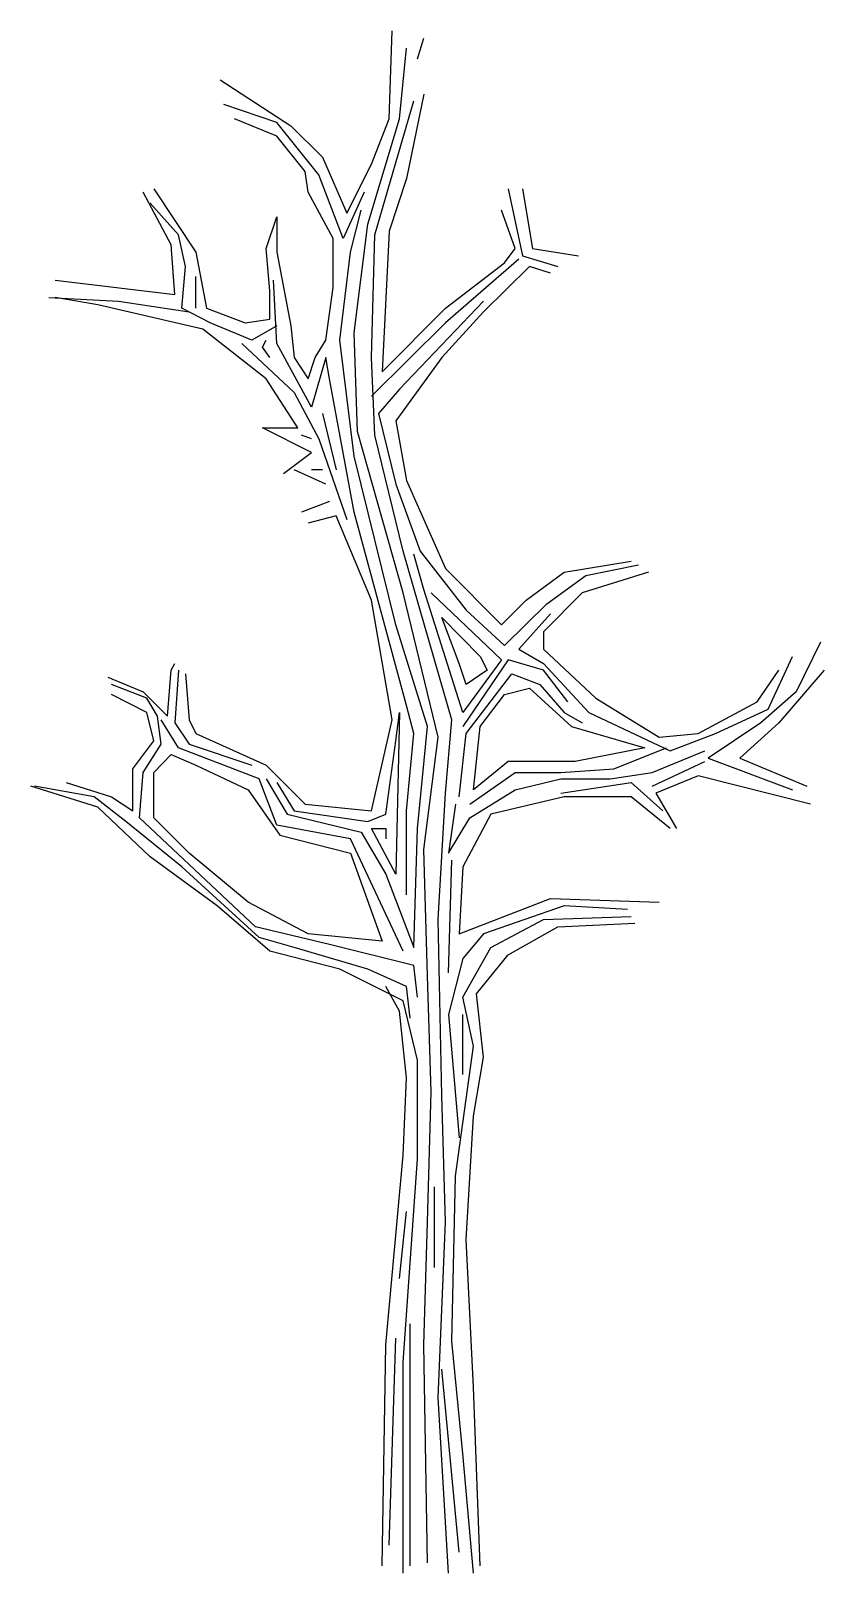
# Model space of a CAD drawing. Header units: inches. Extents: x 0 to 3.5, y 0 to 6.81.
import ezdxf

# ---------------------------------------------------------------- set-up
doc = ezdxf.new("R2010")
doc.units = ezdxf.units.IN
doc.header["$MEASUREMENT"] = 0

# ---------------------------------------------------------------- blocks, each defined once
blk = doc.blocks.new('A$C10487B21')
at = {"color": 0, "linetype": 'ByBlock'}
for p, q in [((1.5826, 6.4176), (1.5958, 6.8055)), ((1.7066, 6.6815), (1.7356, 6.7738)), ((1.6275, 6.4176), (1.6591, 6.729)), ((0.8362, 6.5891), (1.1474, 6.3859)), ((1.0867, 6.4018), (0.852, 6.4809)), ((1.5193, 5.9057), (1.6908, 6.4968)), ((1.7356, 6.5258), (1.6591, 6.1537)), ((1.0867, 6.3411), (0.8995, 6.4176)), ((1.2714, 6.1696), (1.0867, 6.4018)), ((1.4877, 5.9532), (1.6275, 6.4176)), ((1.5035, 6.2171), (1.5826, 6.4176)), ((1.2107, 6.1854), (1.0867, 6.3411)), ((1.1474, 6.3859), (1.2872, 6.2487)), ((1.2872, 6.2487), (1.3954, 6.0007)), ((1.3954, 6.0007), (1.5035, 6.2171)), ((1.2239, 6.093), (1.2107, 6.1854)), ((1.3795, 5.8898), (1.2714, 6.1696)), ((1.6591, 6.1537), (1.5826, 5.9215)), ((0.6199, 5.8608), (0.4959, 6.093)), ((0.5434, 6.1089), (0.728, 5.8291)), ((1.3347, 5.8898), (1.2239, 6.093)), ((1.4719, 6.093), (1.3795, 5.8898)), ((2.1076, 6.1089), (2.1709, 5.8133)), ((2.1709, 6.1089), (2.2157, 5.845)), ((0.6515, 5.9057), (0.5275, 6.0455)), ((1.4112, 5.8291), (1.4587, 6.0139)), ((2.1392, 5.845), (2.0785, 6.0139)), ((1.0393, 5.845), (1.0867, 5.9848)), ((1.0867, 5.9848), (1.0867, 5.8291)), ((1.427, 5.4729), (1.4877, 5.9532)), ((1.5826, 5.9215), (1.551, 5.3014)), ((0.6357, 5.6418), (0.6199, 5.8608)), ((0.6832, 5.7658), (0.6515, 5.9057)), ((1.3347, 5.6735), (1.3347, 5.8898)), ((1.5035, 5.3647), (1.5193, 5.9057)), ((0.728, 5.8291), (0.7755, 5.5811)), ((1.0551, 5.6576), (1.0393, 5.845)), ((1.0867, 5.8291), (1.1474, 5.5046)), ((1.3637, 5.4412), (1.4112, 5.8291)), ((2.155, 5.7975), (1.8306, 5.5178)), ((2.0917, 5.7816), (2.1392, 5.845)), ((2.1709, 5.8133), (2.3265, 5.7658)), ((2.2157, 5.845), (2.4188, 5.8133)), ((0.6673, 5.5811), (0.6832, 5.7658)), ((0.728, 5.5811), (0.728, 5.721)), ((1.8306, 5.5811), (2.0917, 5.7816)), ((2.2025, 5.7658), (1.9994, 5.5653)), ((2.2948, 5.7368), (2.2025, 5.7658)), ((0.1081, 5.7051), (0.6357, 5.6418)), ((1.0551, 5.5336), (1.0551, 5.6576)), ((1.0867, 5.4254), (1.0709, 5.7051)), ((1.303, 5.4412), (1.3347, 5.6735)), ((0.0791, 5.6286), (0.3877, 5.6128)), ((0.2954, 5.5969), (0.1081, 5.6286)), ((0.7597, 5.4887), (0.2954, 5.5969)), ((0.3877, 5.6128), (0.699, 5.5653)), ((0.7913, 5.5178), (0.6673, 5.5811)), ((0.7755, 5.5811), (0.9469, 5.5178)), ((1.551, 5.3014), (1.8306, 5.5811)), ((1.9994, 5.6128), (1.6275, 5.2249)), ((0.976, 5.4412), (0.7913, 5.5178)), ((0.9469, 5.5178), (1.0551, 5.5336)), ((1.8306, 5.5178), (1.5035, 5.1932)), ((1.9994, 5.5653), (1.8148, 5.3647)), ((1.0393, 5.2697), (0.7597, 5.4887)), ((1.0867, 5.5046), (0.976, 5.4412)), ((1.1474, 5.5046), (1.1632, 5.3647)), ((1.4428, 5.0375), (1.427, 5.4729)), ((0.9311, 5.4254), (1.1632, 5.209)), ((1.0234, 5.4096), (1.0393, 5.4412)), ((1.0551, 5.3647), (1.0234, 5.4096)), ((1.2397, 5.1457), (1.0867, 5.4254)), ((1.2556, 5.3647), (1.303, 5.4412)), ((1.427, 4.9293), (1.3637, 5.4412)), ((1.1632, 5.3647), (1.2239, 5.2697)), ((1.2239, 5.2697), (1.2556, 5.3647)), ((1.303, 5.3647), (1.2397, 5.1457)), ((1.3189, 5.2697), (1.303, 5.3647)), ((1.5193, 5.0217), (1.5035, 5.3647)), ((1.8148, 5.3647), (1.6117, 5.085)), ((1.1791, 5.0533), (1.0393, 5.2697)), ((1.427, 4.6813), (1.3189, 5.2697)), ((1.1632, 5.209), (1.2714, 5.0058)), ((1.6275, 5.2249), (1.5352, 5.1167)), ((1.2872, 5.1167), (1.3479, 4.8686)), ((1.5352, 5.1167), (1.6117, 4.8053)), ((1.2397, 4.9451), (1.0234, 5.0533)), ((1.0234, 5.0533), (1.1791, 5.0533)), ((1.6433, 4.325), (1.4428, 5.0375)), ((1.6117, 5.085), (1.6591, 4.8211)), ((1.2397, 5.0058), (1.1949, 5.0217)), ((1.2714, 5.0058), (1.3954, 4.6496)), ((1.6433, 4.5097), (1.5193, 5.0217)), ((1.1158, 4.8528), (1.2397, 4.9451)), ((1.6117, 4.1852), (1.427, 4.9293)), ((1.303, 4.8053), (1.1632, 4.8686)), ((1.2872, 4.8686), (1.2397, 4.8686)), ((1.6117, 4.8053), (1.7198, 4.5097)), ((1.6591, 4.8211), (1.8306, 4.4332)), ((1.3189, 4.7288), (1.1949, 4.6813)), ((1.3479, 4.6654), (1.2239, 4.6338)), ((1.5035, 4.2934), (1.3479, 4.6654)), ((1.6591, 3.8289), (1.427, 4.6813)), ((1.7831, 4.0295), (1.6433, 4.5097)), ((1.7356, 4.3409), (1.6908, 4.4965)), ((1.7198, 4.5097), (1.9229, 4.2485)), ((1.8306, 4.4332), (2.0785, 4.1852)), ((2.3555, 4.4174), (2.6509, 4.4649)), ((2.4505, 4.4015), (2.6826, 4.449)), ((2.1867, 4.2934), (2.3555, 4.4174)), ((2.279, 4.2775), (2.4505, 4.4015)), ((2.7274, 4.4174), (2.4346, 4.325)), ((1.5958, 3.7656), (1.5035, 4.2934)), ((1.7989, 3.6891), (1.6433, 4.325)), ((1.9071, 3.7973), (1.7356, 4.3409)), ((1.7673, 4.325), (2.0785, 4.0295)), ((2.0785, 4.1852), (2.1867, 4.2934)), ((2.4346, 4.325), (2.2632, 4.1535)), ((1.9229, 4.2485), (2.0917, 4.0928)), ((2.0917, 4.0928), (2.279, 4.2775)), ((2.2948, 4.2327), (2.155, 4.077)), ((1.7515, 3.7366), (1.6117, 4.1852)), ((1.8913, 4.0136), (1.8148, 4.2168)), ((1.8148, 4.2168), (1.9836, 4.0453)), ((2.2632, 4.1535), (2.2632, 4.077)), ((3.4871, 4.1086), (3.3789, 3.8896)), ((1.8596, 3.7656), (1.7831, 4.0295)), ((2.0785, 4.0295), (1.9071, 3.7973)), ((2.1076, 4.0295), (1.9071, 3.7366)), ((1.9836, 4.0453), (2.0152, 3.9846)), ((2.2632, 3.9846), (2.1076, 4.0295)), ((2.155, 4.077), (2.2632, 4.0136)), ((2.2632, 4.077), (2.4953, 3.8606)), ((3.255, 3.8131), (3.3631, 4.0453)), ((0.3403, 3.9529), (0.4959, 3.8896)), ((0.604, 3.7814), (0.6199, 3.9846)), ((0.6199, 3.9846), (0.6357, 4.0136)), ((0.6515, 3.9846), (0.6357, 3.7524)), ((0.6832, 3.9688), (0.699, 3.7656)), ((1.9229, 3.9213), (1.8913, 4.0136)), ((2.0152, 3.9846), (1.9229, 3.9213)), ((1.9229, 3.7049), (2.1234, 3.9688)), ((2.1234, 3.9688), (2.2474, 3.9213)), ((2.2632, 4.0136), (2.4636, 3.7973)), ((2.3713, 3.8448), (2.2632, 3.9846)), ((3.2075, 3.8448), (3.3024, 3.9846)), ((3.5029, 3.9846), (3.3024, 3.7524)), ((0.5117, 3.8606), (0.3561, 3.9213)), ((0.4959, 3.8896), (0.604, 3.7814)), ((2.0917, 3.8764), (2.2025, 3.9055)), ((2.2025, 3.9055), (2.3872, 3.7366)), ((2.2474, 3.9213), (2.3555, 3.7973)), ((3.3789, 3.8896), (3.2233, 3.7524)), ((0.5117, 3.7973), (0.3561, 3.8764)), ((0.5592, 3.7814), (0.5117, 3.8606)), ((1.6908, 3.7049), (1.6591, 3.8289)), ((1.9836, 3.7366), (2.0917, 3.8764)), ((2.4953, 3.8606), (2.7749, 3.6891)), ((2.9464, 3.7049), (3.2075, 3.8448)), ((3.0228, 3.7049), (3.255, 3.8131)), ((0.5434, 3.6732), (0.5117, 3.7973)), ((0.575, 3.6574), (0.5592, 3.7814)), ((0.6515, 3.6416), (0.575, 3.7656)), ((0.6357, 3.7524), (0.699, 3.6574)), ((0.699, 3.7656), (0.728, 3.7049)), ((1.5035, 3.3645), (1.5958, 3.7656)), ((1.6117, 3.6732), (1.6275, 3.7973)), ((1.6275, 3.7973), (1.6117, 3.0848)), ((1.8306, 3.441), (1.8596, 3.7656)), ((2.3555, 3.7973), (2.4346, 3.7524)), ((2.4636, 3.7973), (2.8224, 3.6284)), ((3.2233, 3.7524), (2.9912, 3.5967)), ((3.3024, 3.7524), (3.131, 3.5967)), ((0.728, 3.7049), (1.0393, 3.565)), ((1.6591, 3.3645), (1.6908, 3.7049)), ((1.7066, 3.2853), (1.7515, 3.7366)), ((1.7356, 3.193), (1.7989, 3.6891)), ((1.8913, 3.4252), (1.9229, 3.7049)), ((1.9546, 3.4569), (1.9836, 3.7366)), ((2.3872, 3.7366), (2.7116, 3.6416)), ((2.7749, 3.6891), (2.9464, 3.7049)), ((2.8224, 3.6284), (3.0228, 3.7049)), ((0.4511, 3.5492), (0.5434, 3.6732)), ((0.4959, 3.5334), (0.575, 3.6574)), ((0.5434, 3.5334), (0.6199, 3.6125)), ((0.6199, 3.6125), (0.728, 3.565)), ((1.0076, 3.5043), (0.6515, 3.6416)), ((0.699, 3.6574), (0.976, 3.565)), ((1.5668, 3.3487), (1.6117, 3.6732)), ((2.7116, 3.6416), (2.403, 3.5809)), ((2.5744, 3.5492), (2.8066, 3.6416)), ((2.7432, 3.5334), (2.9754, 3.6284)), ((0.4511, 3.3645), (0.4511, 3.5492)), ((0.728, 3.565), (0.9601, 3.4569)), ((1.0393, 3.565), (1.2107, 3.3935)), ((2.1076, 3.5809), (1.9546, 3.4569)), ((2.403, 3.5809), (2.1076, 3.5809)), ((2.3397, 3.5334), (2.5744, 3.5492)), ((2.7432, 3.4727), (2.9754, 3.5809)), ((2.9912, 3.5967), (3.3631, 3.4569)), ((3.131, 3.5967), (3.4264, 3.4727)), ((0.2954, 3.3803), (0, 3.4727)), ((0.2796, 3.4252), (0.0158, 3.4727)), ((0.1556, 3.4885), (0.3561, 3.4252)), ((0.4801, 3.3328), (0.4959, 3.5334)), ((0.5434, 3.3328), (0.5434, 3.5334)), ((1.0867, 3.3012), (1.0076, 3.5043)), ((1.0393, 3.5043), (1.1316, 3.3487)), ((1.0867, 3.4885), (1.1632, 3.3645)), ((1.9387, 3.3935), (2.1392, 3.5334)), ((2.1392, 3.5334), (2.3397, 3.5334)), ((2.1392, 3.4569), (2.3397, 3.5043)), ((2.3397, 3.5043), (2.5586, 3.5043)), ((2.3397, 3.441), (2.6509, 3.4885)), ((2.5586, 3.5043), (2.7432, 3.5334)), ((2.6509, 3.4885), (2.7907, 3.3645)), ((2.9464, 3.5175), (2.7591, 3.441)), ((3.4422, 3.3935), (2.9464, 3.5175)), ((0.4194, 3.317), (0.2796, 3.4252)), ((0.3561, 3.4252), (0.4511, 3.3645)), ((0.9601, 3.4569), (1.0999, 3.2563)), ((1.7989, 2.8842), (1.8306, 3.441)), ((1.9387, 3.3328), (2.1392, 3.4569)), ((2.3555, 3.4252), (2.0311, 3.3487)), ((2.6509, 3.4252), (2.3555, 3.4252)), ((2.8224, 3.2853), (2.6509, 3.4252)), ((2.7591, 3.441), (2.8514, 3.2853)), ((0.5275, 3.1613), (0.2954, 3.3803)), ((1.1316, 3.3487), (1.4587, 3.2695)), ((1.1632, 3.3645), (1.4877, 3.317)), ((1.2107, 3.3935), (1.5035, 3.3645)), ((1.4877, 3.317), (1.5668, 3.3487)), ((1.6591, 2.9924), (1.6591, 3.3645)), ((1.8754, 3.3935), (1.8438, 3.1771)), ((2.0311, 3.3487), (1.9071, 3.1164)), ((0.6673, 3.1164), (0.4194, 3.317)), ((0.9918, 2.8526), (0.4801, 3.3328)), ((0.699, 3.1771), (0.5434, 3.3328)), ((1.4112, 3.2405), (1.0867, 3.3012)), ((1.4587, 3.2695), (1.5668, 3.0848)), ((1.6117, 3.0848), (1.5035, 3.2853)), ((1.5035, 3.2853), (1.5668, 3.2853)), ((1.5668, 3.2853), (1.5668, 3.2405)), ((1.6908, 2.7602), (1.7066, 3.2853)), ((1.8438, 3.1771), (1.9387, 3.3328)), ((1.0999, 3.2563), (1.4112, 3.1771)), ((1.6433, 2.7444), (1.4112, 3.2405)), ((0.823, 2.9449), (0.5275, 3.1613)), ((0.9601, 2.9608), (0.699, 3.1771)), ((1.4112, 3.1771), (1.551, 2.7892)), ((1.7515, 2.6362), (1.7356, 3.193)), ((1.8438, 2.6494), (1.8596, 3.1455)), ((1.0076, 2.8051), (0.6673, 3.1164)), ((1.5668, 3.0848), (1.6908, 2.7602)), ((1.9071, 3.1164), (1.8913, 2.8209)), ((1.0551, 2.7444), (0.823, 2.9449)), ((1.2239, 2.8209), (0.9601, 2.9608)), ((1.8913, 2.8209), (2.2948, 2.9766)), ((2.3555, 2.9449), (1.9994, 2.8209)), ((2.2948, 2.9766), (2.7749, 2.9608)), ((2.6351, 2.9291), (2.3555, 2.9449)), ((1.8148, 2.1084), (1.7989, 2.8842)), ((2.0311, 2.7602), (2.2632, 2.8842)), ((2.2632, 2.8842), (2.6509, 2.8974)), ((2.3265, 2.8526), (2.6668, 2.8684)), ((1.3189, 2.7734), (0.9918, 2.8526)), ((1.1632, 2.7602), (1.0076, 2.8051)), ((1.551, 2.7892), (1.2239, 2.8209)), ((1.9994, 2.8209), (1.9071, 2.7127)), ((2.1076, 2.7285), (2.3265, 2.8526)), ((1.3637, 2.6652), (1.0551, 2.7444)), ((1.4877, 2.6652), (1.1632, 2.7602)), ((1.6908, 2.681), (1.3189, 2.7734)), ((1.9071, 2.5412), (2.0311, 2.7602)), ((1.9678, 2.557), (2.1076, 2.7285)), ((1.6433, 2.5253), (1.3637, 2.6652)), ((1.6591, 2.5887), (1.4877, 2.6652)), ((1.7066, 2.5412), (1.6908, 2.681)), ((1.9071, 2.7127), (1.8438, 2.4647)), ((1.6275, 2.4805), (1.5668, 2.5887)), ((1.675, 2.4488), (1.6591, 2.5887)), ((1.7673, 2.1242), (1.7515, 2.6362)), ((1.7066, 2.2641), (1.6433, 2.5253)), ((1.9546, 2.3248), (1.9071, 2.5412)), ((1.9994, 2.2773), (1.9678, 2.557)), ((1.6591, 2.1849), (1.6275, 2.4805)), ((1.8438, 2.4647), (1.8913, 1.9211)), ((1.9071, 2.2008), (1.9071, 2.4647)), ((1.8754, 1.7522), (1.9546, 2.3248)), ((1.7066, 1.8287), (1.7066, 2.2641)), ((1.9546, 2.0161), (1.9994, 2.2773)), ((1.6433, 1.8445), (1.6591, 2.1849)), ((1.7515, 1.549), (1.7673, 2.1242)), ((1.8306, 1.549), (1.8148, 2.1084)), ((1.9229, 1.4725), (1.9546, 2.0161)), ((1.5668, 1.008), (1.6433, 1.8445)), ((1.6433, 0.9289), (1.7066, 1.8287)), ((1.7831, 1.3484), (1.7831, 1.7047)), ((1.8596, 1.0239), (1.8754, 1.7522)), ((1.6275, 1.3009), (1.6591, 1.5965)), ((1.7356, 1.008), (1.7515, 1.549)), ((1.7989, 0.7758), (1.8306, 1.549)), ((1.9546, 0.8207), (1.9229, 1.4725)), ((1.675, 0.0317), (1.675, 1.1004)), ((1.5826, 0.124), (1.6117, 1.0371)), ((1.9071, 0.5278), (1.8596, 1.0239)), ((1.551, 0.0317), (1.5668, 1.008)), ((1.7515, 0.0449), (1.7356, 1.008)), ((1.6433, 0), (1.6433, 0.9289)), ((1.8913, 0.0924), (1.8148, 0.8998)), ((1.9836, 0.0317), (1.9546, 0.8207)), ((1.8438, 0), (1.7989, 0.7758)), ((1.9546, 0), (1.9071, 0.5278))]:
    blk.add_line(p, q, dxfattribs=at)

msp = doc.modelspace()

# ---------------------------------------------------------------- block references
msp.add_blockref('A$C10487B21', (0, 0))

doc.saveas('drawing.dxf')
